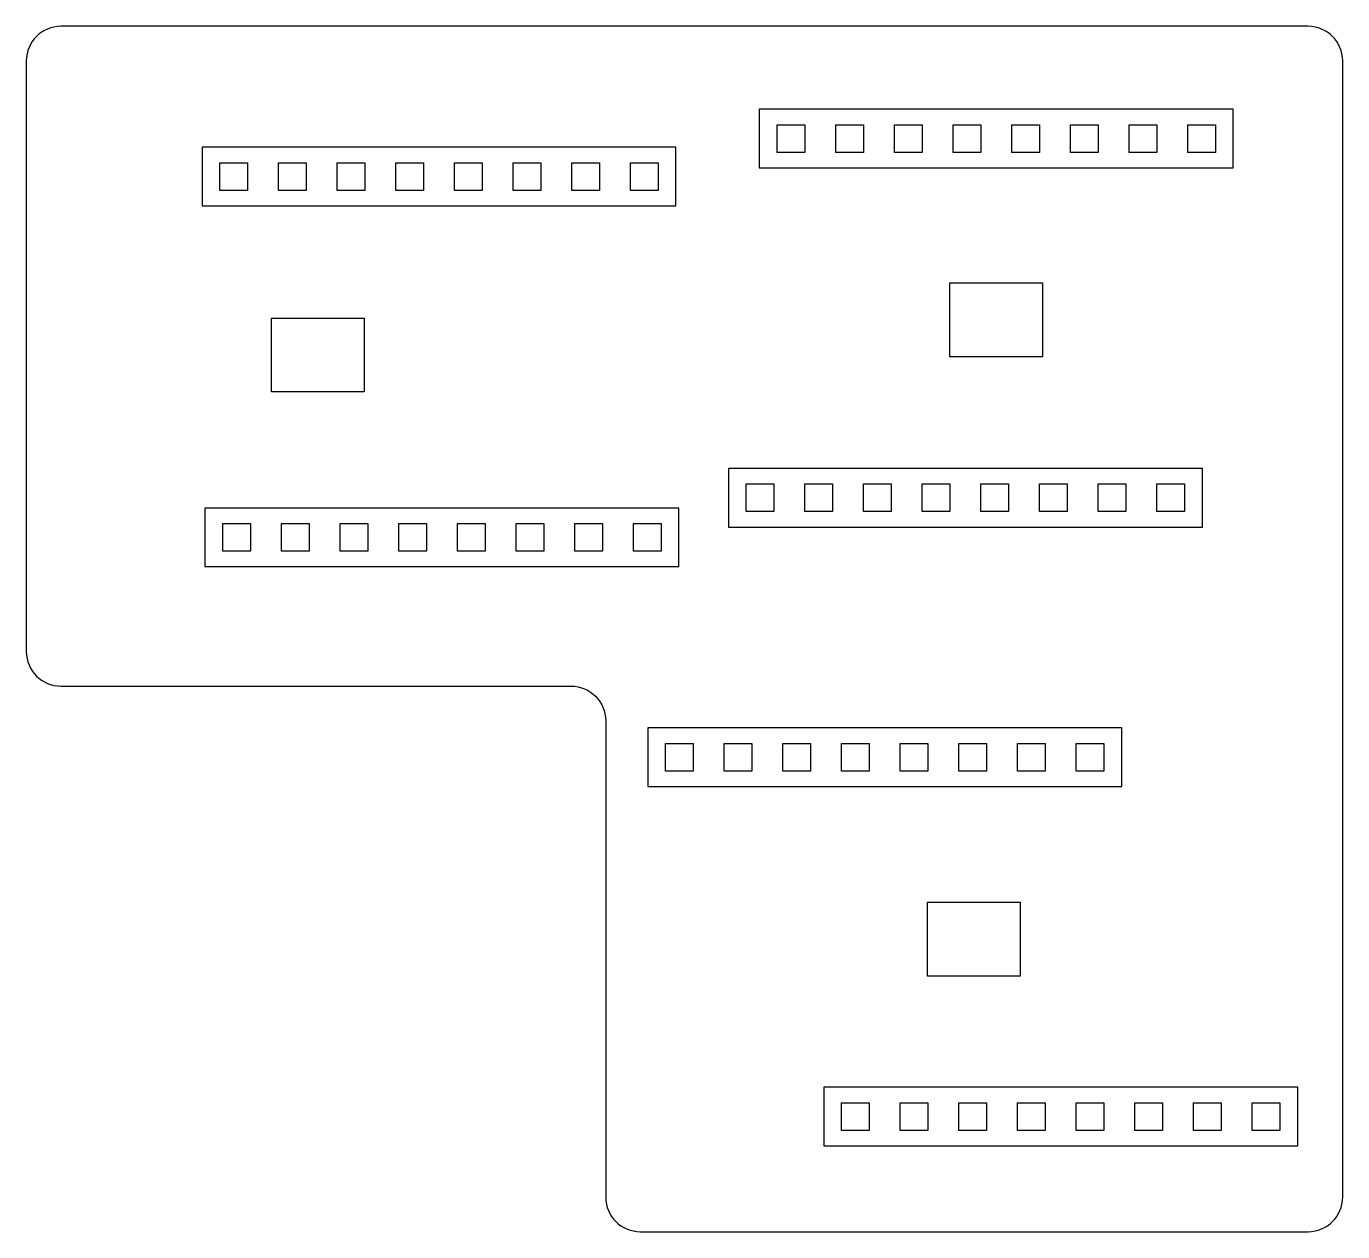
# Model space of a CAD drawing. Header units: millimetres. Extents: x -28.5 to 28.5, y -26.1 to 26.1.
import ezdxf

# ---------------------------------------------------------------- set-up
doc = ezdxf.new("R2010")
doc.units = ezdxf.units.MM
doc.layers.get('0').update_dxf_attribs({"linetype": 'CONTINUOUS'})

msp = doc.modelspace()

# ---------------------------------------------------------------- linework, layer by layer
msp.add_lwpolyline([(-27, 26.1, 0.414213562), (-28.5, 24.6), (-28.5, -0.974917, 0.414213562), (-27, -2.474917), (-4.9125, -2.474917, -0.414213562), (-3.4125, -3.974917), (-3.4125, -24.6, 0.414213562), (-1.9125, -26.1), (27, -26.1, 0.414213562), (28.5, -24.6), (28.5, 24.6, 0.414213562), (27, 26.1)], format="xyb", close=True)
msp.add_lwpolyline([(-27, 26.1, 0.414213562), (-28.5, 24.6), (-28.5, -0.974917, 0.414213562), (-27, -2.474917), (-4.9125, -2.474917, -0.414213562), (-3.4125, -3.974917), (-3.4125, -24.6, 0.414213562), (-1.9125, -26.1), (27, -26.1, 0.414213562), (28.5, -24.6), (28.5, 24.6, 0.414213562), (27, 26.1)], format="xyb", close=True)
for points in [[(3.238, 19.969542), (23.758, 19.969542), (23.758, 22.509542), (3.238, 22.509542)], [(4.008, 21.839542), (5.208, 21.839542), (5.208, 20.639542), (4.008, 20.639542)], [(6.548, 21.839542), (7.748, 21.839542), (7.748, 20.639542), (6.548, 20.639542)], [(9.088, 21.839542), (10.288, 21.839542), (10.288, 20.639542), (9.088, 20.639542)], [(11.628, 20.639542), (11.628, 21.839542), (12.828, 21.839542), (12.828, 20.639542)], [(15.368, 21.839542), (15.368, 20.639542), (14.168, 20.639542), (14.168, 21.839542)], [(17.908, 20.639542), (16.708, 20.639542), (16.708, 21.839542), (17.908, 21.839542)], [(19.248, 20.639542), (19.248, 21.839542), (20.448, 21.839542), (20.448, 20.639542)], [(22.988, 21.839542), (22.988, 20.639542), (21.788, 20.639542), (21.788, 21.839542)], [(-20.892, 18.319542), (-0.372, 18.319542), (-0.372, 20.859542), (-20.892, 20.859542)], [(-20.122, 18.989542), (-20.122, 20.189542), (-18.922, 20.189542), (-18.922, 18.989542)], [(-16.382, 18.989542), (-17.582, 18.989542), (-17.582, 20.189542), (-16.382, 20.189542)], [(-13.842, 18.989542), (-15.042, 18.989542), (-15.042, 20.189542), (-13.842, 20.189542)], [(-11.302, 18.989542), (-12.502, 18.989542), (-12.502, 20.189542), (-11.302, 20.189542)], [(-9.962, 20.189542), (-8.762, 20.189542), (-8.762, 18.989542), (-9.962, 18.989542)], [(-7.422, 18.989542), (-7.422, 20.189542), (-6.222, 20.189542), (-6.222, 18.989542)], [(-4.882, 18.989542), (-4.882, 20.189542), (-3.682, 20.189542), (-3.682, 18.989542)], [(-1.142, 20.189542), (-1.142, 18.989542), (-2.342, 18.989542), (-2.342, 20.189542)], [(11.4853, 14.991942), (15.4985, 14.991942), (15.4985, 11.791542), (11.4853, 11.791542)], [(11.4853, 14.991942), (15.4985, 14.991942), (15.4985, 11.791542), (11.4853, 11.791542)], [(-17.8771, 13.467942), (-13.8639, 13.467942), (-13.8639, 10.267542), (-17.8771, 10.267542)], [(-17.8771, 13.467942), (-13.8639, 13.467942), (-13.8639, 10.267542), (-17.8771, 10.267542)], [(1.9045, 4.412042), (22.4245, 4.412042), (22.4245, 6.952042), (1.9045, 6.952042)], [(2.6745, 6.282042), (3.8745, 6.282042), (3.8745, 5.082042), (2.6745, 5.082042)], [(5.2145, 6.282042), (6.4145, 6.282042), (6.4145, 5.082042), (5.2145, 5.082042)], [(7.7545, 6.282042), (8.9545, 6.282042), (8.9545, 5.082042), (7.7545, 5.082042)], [(10.2945, 5.082042), (10.2945, 6.282042), (11.4945, 6.282042), (11.4945, 5.082042)], [(14.0345, 6.282042), (14.0345, 5.082042), (12.8345, 5.082042), (12.8345, 6.282042)], [(16.5745, 5.082042), (15.3745, 5.082042), (15.3745, 6.282042), (16.5745, 6.282042)], [(17.9145, 5.082042), (17.9145, 6.282042), (19.1145, 6.282042), (19.1145, 5.082042)], [(21.6545, 6.282042), (21.6545, 5.082042), (20.4545, 5.082042), (20.4545, 6.282042)], [(-20.765, 2.699542), (-0.245, 2.699542), (-0.245, 5.239542), (-20.765, 5.239542)], [(-19.995, 4.569542), (-18.795, 4.569542), (-18.795, 3.369542), (-19.995, 3.369542)], [(-17.455, 4.569542), (-16.255, 4.569542), (-16.255, 3.369542), (-17.455, 3.369542)], [(-14.915, 4.569542), (-13.715, 4.569542), (-13.715, 3.369542), (-14.915, 3.369542)], [(-12.375, 3.369542), (-12.375, 4.569542), (-11.175, 4.569542), (-11.175, 3.369542)], [(-8.635, 4.569542), (-8.635, 3.369542), (-9.835, 3.369542), (-9.835, 4.569542)], [(-6.095, 3.369542), (-7.295, 3.369542), (-7.295, 4.569542), (-6.095, 4.569542)], [(-4.755, 3.369542), (-4.755, 4.569542), (-3.555, 4.569542), (-3.555, 3.369542)], [(-1.015, 4.569542), (-1.015, 3.369542), (-2.215, 3.369542), (-2.215, 4.569542)], [(-1.588, -6.825458), (18.932, -6.825458), (18.932, -4.285458), (-1.588, -4.285458)], [(-0.818, -4.955458), (0.382, -4.955458), (0.382, -6.155458), (-0.818, -6.155458)], [(1.722, -4.955458), (2.922, -4.955458), (2.922, -6.155458), (1.722, -6.155458)], [(4.262, -4.955458), (5.462, -4.955458), (5.462, -6.155458), (4.262, -6.155458)], [(6.802, -6.155458), (6.802, -4.955458), (8.002, -4.955458), (8.002, -6.155458)], [(10.542, -4.955458), (10.542, -6.155458), (9.342, -6.155458), (9.342, -4.955458)], [(13.082, -6.155458), (11.882, -6.155458), (11.882, -4.955458), (13.082, -4.955458)], [(14.422, -6.155458), (14.422, -4.955458), (15.622, -4.955458), (15.622, -6.155458)], [(18.162, -4.955458), (18.162, -6.155458), (16.962, -6.155458), (16.962, -4.955458)], [(14.5394, -11.830258), (14.5394, -15.030658), (10.5262, -15.030658), (10.5262, -11.830258)], [(14.5394, -11.830258), (14.5394, -15.030658), (10.5262, -15.030658), (10.5262, -11.830258)], [(6.032, -22.384958), (26.552, -22.384958), (26.552, -19.844958), (6.032, -19.844958)], [(6.802, -20.514958), (8.002, -20.514958), (8.002, -21.714958), (6.802, -21.714958)], [(9.342, -20.514958), (10.542, -20.514958), (10.542, -21.714958), (9.342, -21.714958)], [(11.882, -20.514958), (13.082, -20.514958), (13.082, -21.714958), (11.882, -21.714958)], [(14.422, -21.714958), (14.422, -20.514958), (15.622, -20.514958), (15.622, -21.714958)], [(18.162, -20.514958), (18.162, -21.714958), (16.962, -21.714958), (16.962, -20.514958)], [(20.702, -21.714958), (19.502, -21.714958), (19.502, -20.514958), (20.702, -20.514958)], [(22.042, -21.714958), (22.042, -20.514958), (23.242, -20.514958), (23.242, -21.714958)], [(25.782, -20.514958), (25.782, -21.714958), (24.582, -21.714958), (24.582, -20.514958)]]:
    msp.add_lwpolyline(points, close=True)

doc.saveas('drawing.dxf')
